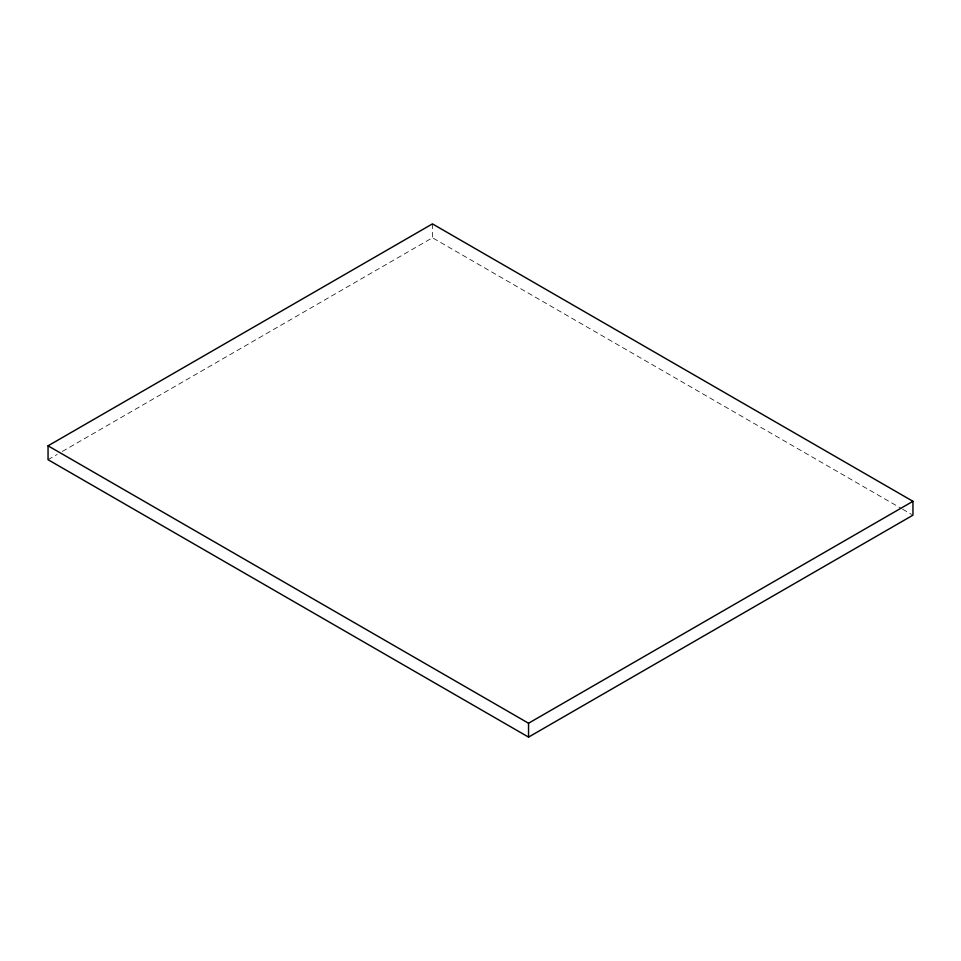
<?xml version="1.0" encoding="UTF-8"?>
<svg xmlns="http://www.w3.org/2000/svg" width="961" height="961" viewBox="0 0 961 961"><rect width="100%" height="100%" fill="white"/><g stroke="black" fill="none" stroke-linecap="round" stroke-linejoin="round"><path stroke-width="0.72" stroke-dasharray="4.8 3.6" d="M48.05 459.694L57.143 454.445M62.333 451.442L432.45 237.763L901.262 508.429M902.559 509.174L911.653 514.423M432.45 223.889L432.45 237.763"/><path stroke-width="1.44" d="M48.05 445.82L432.45 223.889L912.95 501.306L912.95 515.18L528.55 737.111L48.05 459.694L48.05 445.82L528.55 723.237L912.95 501.306M528.55 723.237L528.55 737.111"/></g></svg>
